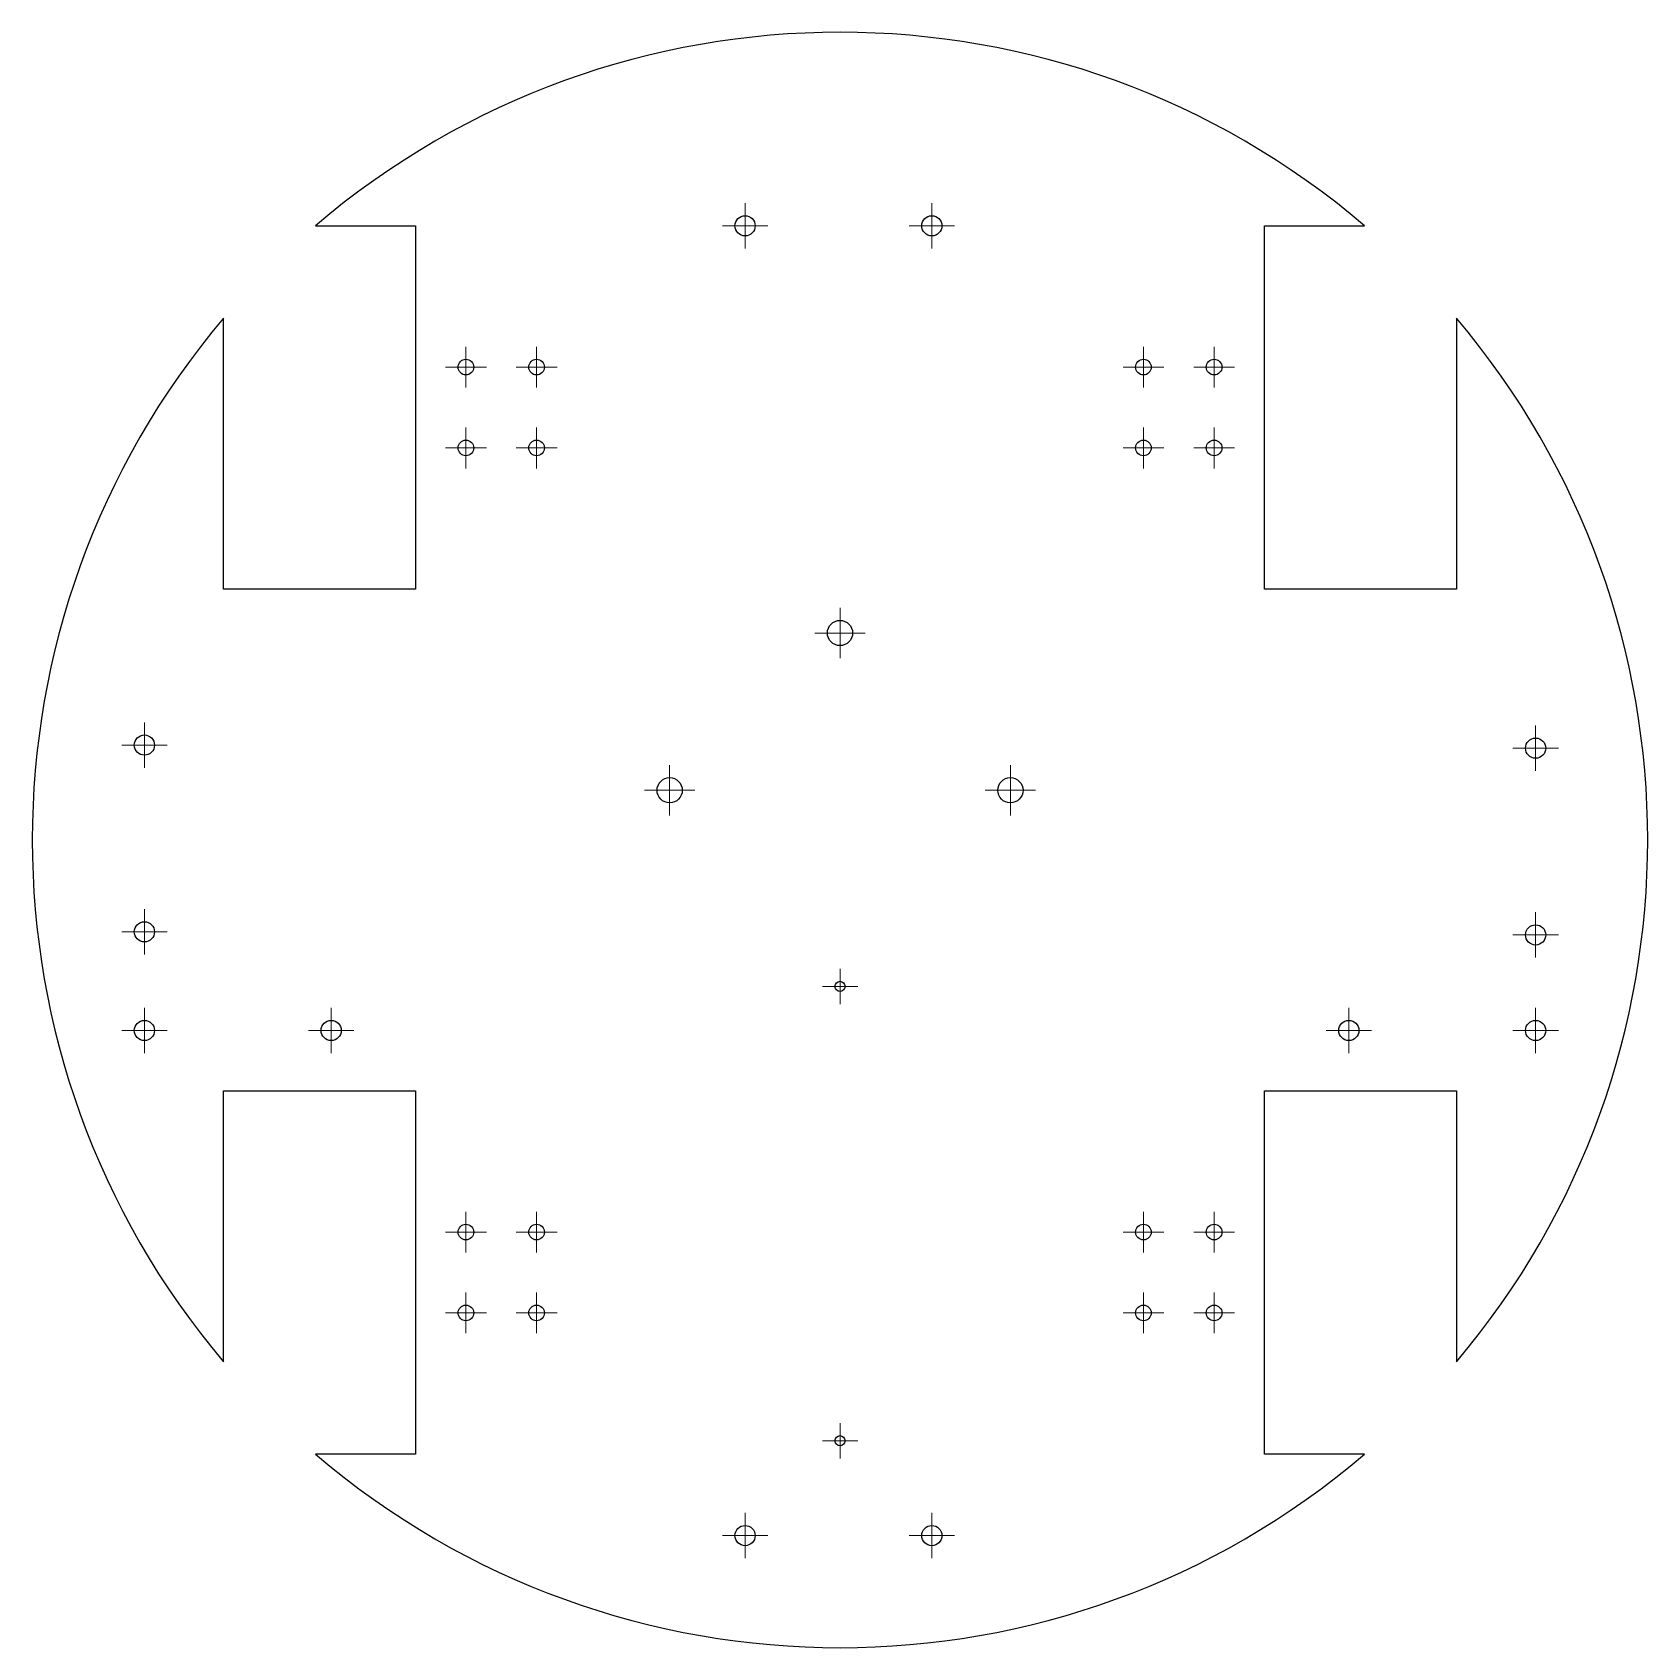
# Model space of a CAD drawing. Header units: millimetres. Extents: x -46 to 274, y -47 to 273.
import ezdxf

# ---------------------------------------------------------------- set-up
doc = ezdxf.new("R2010")
doc.units = ezdxf.units.MM

# ---------------------------------------------------------------- blocks, each defined once
blk = doc.blocks.new('SW_CENTERMARKSYMBOL_0')
at = {"color": 0, "linetype": 'Continuous', "lineweight": 0}
for p, q in [((0, 2.5), (0, 4.5)), ((-2.5, 0), (-4.5, 0)), ((0, 0), (-2.5, 0)), ((0, 0), (0, 2.5)), ((0, 0), (0, -2.5)), ((0, 0), (2.5, 0)), ((2.5, 0), (4.5, 0)), ((0, -2.5), (0, -4.5))]:
    blk.add_line(p, q, dxfattribs=at)
blk = doc.blocks.new('SW_CENTERMARKSYMBOL_1')
at = {"color": 0, "linetype": 'Continuous', "lineweight": 0}
for p, q in [((0, 2.5), (0, 4.5)), ((-2.5, 0), (-4.5, 0)), ((0, 0), (-2.5, 0)), ((0, 0), (0, 2.5)), ((0, 0), (0, -2.5)), ((0, 0), (2.5, 0)), ((2.5, 0), (4.5, 0)), ((0, -2.5), (0, -4.5))]:
    blk.add_line(p, q, dxfattribs=at)
blk = doc.blocks.new('SW_CENTERMARKSYMBOL_2')
at = {"color": 0, "linetype": 'Continuous', "lineweight": 0}
for p, q in [((0, 2.5), (0, 4.5)), ((-2.5, 0), (-4.5, 0)), ((0, 0), (-2.5, 0)), ((0, 0), (0, 2.5)), ((0, 0), (0, -2.5)), ((0, 0), (2.5, 0)), ((2.5, 0), (4.5, 0)), ((0, -2.5), (0, -4.5))]:
    blk.add_line(p, q, dxfattribs=at)
blk = doc.blocks.new('SW_CENTERMARKSYMBOL_3')
at = {"color": 0, "linetype": 'Continuous', "lineweight": 0}
for p, q in [((0, 2.5), (0, 4.5)), ((-2.5, 0), (-4.5, 0)), ((0, 0), (-2.5, 0)), ((0, 0), (0, 2.5)), ((0, 0), (0, -2.5)), ((0, 0), (2.5, 0)), ((2.5, 0), (4.5, 0)), ((0, -2.5), (0, -4.5))]:
    blk.add_line(p, q, dxfattribs=at)
blk = doc.blocks.new('SW_CENTERMARKSYMBOL_4')
at = {"color": 0, "linetype": 'Continuous', "lineweight": 0}
for p, q in [((0, 2.5), (0, 4.5)), ((-2.5, 0), (-4.5, 0)), ((0, 0), (-2.5, 0)), ((0, 0), (0, 2.5)), ((0, 0), (0, -2.5)), ((0, 0), (2.5, 0)), ((2.5, 0), (4.5, 0)), ((0, -2.5), (0, -4.5))]:
    blk.add_line(p, q, dxfattribs=at)
blk = doc.blocks.new('SW_CENTERMARKSYMBOL_5')
at = {"color": 0, "linetype": 'Continuous', "lineweight": 0}
for p, q in [((0, 2.5), (0, 4.5)), ((-2.5, 0), (-4.5, 0)), ((0, 0), (-2.5, 0)), ((0, 0), (0, 2.5)), ((0, 0), (0, -2.5)), ((0, 0), (2.5, 0)), ((2.5, 0), (4.5, 0)), ((0, -2.5), (0, -4.5))]:
    blk.add_line(p, q, dxfattribs=at)
blk = doc.blocks.new('SW_CENTERMARKSYMBOL_6')
at = {"color": 0, "linetype": 'Continuous', "lineweight": 0}
for p, q in [((0, 2.5), (0, 4.05)), ((-2.5, 0), (-4.05, 0)), ((0, 0), (-2.5, 0)), ((0, 0), (0, 2.5)), ((0, 0), (0, -2.5)), ((0, 0), (2.5, 0)), ((2.5, 0), (4.05, 0)), ((0, -2.5), (0, -4.05))]:
    blk.add_line(p, q, dxfattribs=at)
blk = doc.blocks.new('SW_CENTERMARKSYMBOL_7')
at = {"color": 0, "linetype": 'Continuous', "lineweight": 0}
for p, q in [((0, 2.5), (0, 4.05)), ((-2.5, 0), (-4.05, 0)), ((0, 0), (-2.5, 0)), ((0, 0), (0, 2.5)), ((0, 0), (0, -2.5)), ((0, 0), (2.5, 0)), ((2.5, 0), (4.05, 0)), ((0, -2.5), (0, -4.05))]:
    blk.add_line(p, q, dxfattribs=at)
blk = doc.blocks.new('SW_CENTERMARKSYMBOL_8')
at = {"color": 0, "linetype": 'Continuous', "lineweight": 0}
for p, q in [((0, 2.5), (0, 4.05)), ((-2.5, 0), (-4.05, 0)), ((0, 0), (-2.5, 0)), ((0, 0), (0, 2.5)), ((0, 0), (0, -2.5)), ((0, 0), (2.5, 0)), ((2.5, 0), (4.05, 0)), ((0, -2.5), (0, -4.05))]:
    blk.add_line(p, q, dxfattribs=at)
blk = doc.blocks.new('SW_CENTERMARKSYMBOL_9')
at = {"color": 0, "linetype": 'Continuous', "lineweight": 0}
for p, q in [((0, 2.5), (0, 4.05)), ((-2.5, 0), (-4.05, 0)), ((0, 0), (-2.5, 0)), ((0, 0), (0, 2.5)), ((0, 0), (0, -2.5)), ((0, 0), (2.5, 0)), ((2.5, 0), (4.05, 0)), ((0, -2.5), (0, -4.05))]:
    blk.add_line(p, q, dxfattribs=at)
blk = doc.blocks.new('SW_CENTERMARKSYMBOL_10')
at = {"color": 0, "linetype": 'Continuous', "lineweight": 0}
for p, q in [((0, 2.5), (0, 4.05)), ((-2.5, 0), (-4.05, 0)), ((0, 0), (-2.5, 0)), ((0, 0), (0, 2.5)), ((0, 0), (0, -2.5)), ((0, 0), (2.5, 0)), ((2.5, 0), (4.05, 0)), ((0, -2.5), (0, -4.05))]:
    blk.add_line(p, q, dxfattribs=at)
blk = doc.blocks.new('SW_CENTERMARKSYMBOL_11')
at = {"color": 0, "linetype": 'Continuous', "lineweight": 0}
for p, q in [((0, 2.5), (0, 4.05)), ((-2.5, 0), (-4.05, 0)), ((0, 0), (-2.5, 0)), ((0, 0), (0, 2.5)), ((0, 0), (0, -2.5)), ((0, 0), (2.5, 0)), ((2.5, 0), (4.05, 0)), ((0, -2.5), (0, -4.05))]:
    blk.add_line(p, q, dxfattribs=at)
blk = doc.blocks.new('SW_CENTERMARKSYMBOL_12')
at = {"color": 0, "linetype": 'Continuous', "lineweight": 0}
for p, q in [((0, 2.5), (0, 4.05)), ((-2.5, 0), (-4.05, 0)), ((0, 0), (-2.5, 0)), ((0, 0), (0, 2.5)), ((0, 0), (0, -2.5)), ((0, 0), (2.5, 0)), ((2.5, 0), (4.05, 0)), ((0, -2.5), (0, -4.05))]:
    blk.add_line(p, q, dxfattribs=at)
blk = doc.blocks.new('SW_CENTERMARKSYMBOL_13')
at = {"color": 0, "linetype": 'Continuous', "lineweight": 0}
for p, q in [((0, 2.5), (0, 4.05)), ((-2.5, 0), (-4.05, 0)), ((0, 0), (-2.5, 0)), ((0, 0), (0, 2.5)), ((0, 0), (0, -2.5)), ((0, 0), (2.5, 0)), ((2.5, 0), (4.05, 0)), ((0, -2.5), (0, -4.05))]:
    blk.add_line(p, q, dxfattribs=at)
blk = doc.blocks.new('SW_CENTERMARKSYMBOL_14')
at = {"color": 0, "linetype": 'Continuous', "lineweight": 0}
for p, q in [((0, 2.5), (0, 4.05)), ((-2.5, 0), (-4.05, 0)), ((0, 0), (-2.5, 0)), ((0, 0), (0, 2.5)), ((0, 0), (0, -2.5)), ((0, 0), (2.5, 0)), ((2.5, 0), (4.05, 0)), ((0, -2.5), (0, -4.05))]:
    blk.add_line(p, q, dxfattribs=at)
blk = doc.blocks.new('SW_CENTERMARKSYMBOL_15')
at = {"color": 0, "linetype": 'Continuous', "lineweight": 0}
for p, q in [((0, 2.5), (0, 4.05)), ((-2.5, 0), (-4.05, 0)), ((0, 0), (-2.5, 0)), ((0, 0), (0, 2.5)), ((0, 0), (0, -2.5)), ((0, 0), (2.5, 0)), ((2.5, 0), (4.05, 0)), ((0, -2.5), (0, -4.05))]:
    blk.add_line(p, q, dxfattribs=at)
blk = doc.blocks.new('SW_CENTERMARKSYMBOL_16')
at = {"color": 0, "linetype": 'Continuous', "lineweight": 0}
for p, q in [((0, 2.5), (0, 4.05)), ((-2.5, 0), (-4.05, 0)), ((0, 0), (-2.5, 0)), ((0, 0), (0, 2.5)), ((0, 0), (0, -2.5)), ((0, 0), (2.5, 0)), ((2.5, 0), (4.05, 0)), ((0, -2.5), (0, -4.05))]:
    blk.add_line(p, q, dxfattribs=at)
blk = doc.blocks.new('SW_CENTERMARKSYMBOL_17')
at = {"color": 0, "linetype": 'Continuous', "lineweight": 0}
for p, q in [((0, 2.5), (0, 4.05)), ((-2.5, 0), (-4.05, 0)), ((0, 0), (-2.5, 0)), ((0, 0), (0, 2.5)), ((0, 0), (0, -2.5)), ((0, 0), (2.5, 0)), ((2.5, 0), (4.05, 0)), ((0, -2.5), (0, -4.05))]:
    blk.add_line(p, q, dxfattribs=at)
blk = doc.blocks.new('SW_CENTERMARKSYMBOL_18')
at = {"color": 0, "linetype": 'Continuous', "lineweight": 0}
for p, q in [((0, 2.5), (0, 4.05)), ((-2.5, 0), (-4.05, 0)), ((0, 0), (-2.5, 0)), ((0, 0), (0, 2.5)), ((0, 0), (0, -2.5)), ((0, 0), (2.5, 0)), ((2.5, 0), (4.05, 0)), ((0, -2.5), (0, -4.05))]:
    blk.add_line(p, q, dxfattribs=at)
blk = doc.blocks.new('SW_CENTERMARKSYMBOL_19')
at = {"color": 0, "linetype": 'Continuous', "lineweight": 0}
for p, q in [((0, 2.5), (0, 4.05)), ((-2.5, 0), (-4.05, 0)), ((0, 0), (-2.5, 0)), ((0, 0), (0, 2.5)), ((0, 0), (0, -2.5)), ((0, 0), (2.5, 0)), ((2.5, 0), (4.05, 0)), ((0, -2.5), (0, -4.05))]:
    blk.add_line(p, q, dxfattribs=at)
blk = doc.blocks.new('SW_CENTERMARKSYMBOL_20')
at = {"color": 0, "linetype": 'Continuous', "lineweight": 0}
for p, q in [((0, 2.5), (0, 4.05)), ((-2.5, 0), (-4.05, 0)), ((0, 0), (-2.5, 0)), ((0, 0), (0, 2.5)), ((0, 0), (0, -2.5)), ((0, 0), (2.5, 0)), ((2.5, 0), (4.05, 0)), ((0, -2.5), (0, -4.05))]:
    blk.add_line(p, q, dxfattribs=at)
blk = doc.blocks.new('SW_CENTERMARKSYMBOL_21')
at = {"color": 0, "linetype": 'Continuous', "lineweight": 0}
for p, q in [((0, 2.5), (0, 3.5)), ((-2.5, 0), (-3.5, 0)), ((0, 0), (-2.5, 0)), ((0, 0), (0, 2.5)), ((0, 0), (0, -2.5)), ((0, 0), (2.5, 0)), ((2.5, 0), (3.5, 0)), ((0, -2.5), (0, -3.5))]:
    blk.add_line(p, q, dxfattribs=at)
blk = doc.blocks.new('SW_CENTERMARKSYMBOL_22')
at = {"color": 0, "linetype": 'Continuous', "lineweight": 0}
for p, q in [((0, 2.5), (0, 3.5)), ((-2.5, 0), (-3.5, 0)), ((0, 0), (-2.5, 0)), ((0, 0), (0, 2.5)), ((0, 0), (0, -2.5)), ((0, 0), (2.5, 0)), ((2.5, 0), (3.5, 0)), ((0, -2.5), (0, -3.5))]:
    blk.add_line(p, q, dxfattribs=at)
blk = doc.blocks.new('SW_CENTERMARKSYMBOL_23')
at = {"color": 0, "linetype": 'Continuous', "lineweight": 0}
for p, q in [((0, 2.5), (0, 5)), ((-2.5, 0), (-5, 0)), ((0, 0), (-2.5, 0)), ((0, 0), (0, 2.5)), ((0, 0), (0, -2.5)), ((0, 0), (2.5, 0)), ((2.5, 0), (5, 0)), ((0, -2.5), (0, -5))]:
    blk.add_line(p, q, dxfattribs=at)
blk = doc.blocks.new('SW_CENTERMARKSYMBOL_24')
at = {"color": 0, "linetype": 'Continuous', "lineweight": 0}
for p, q in [((0, 2.5), (0, 5)), ((-2.5, 0), (-5, 0)), ((0, 0), (-2.5, 0)), ((0, 0), (0, 2.5)), ((0, 0), (0, -2.5)), ((0, 0), (2.5, 0)), ((2.5, 0), (5, 0)), ((0, -2.5), (0, -5))]:
    blk.add_line(p, q, dxfattribs=at)
blk = doc.blocks.new('SW_CENTERMARKSYMBOL_25')
at = {"color": 0, "linetype": 'Continuous', "lineweight": 0}
for p, q in [((0, 2.5), (0, 5)), ((-2.5, 0), (-5, 0)), ((0, 0), (-2.5, 0)), ((0, 0), (0, 2.5)), ((0, 0), (0, -2.5)), ((0, 0), (2.5, 0)), ((2.5, 0), (5, 0)), ((0, -2.5), (0, -5))]:
    blk.add_line(p, q, dxfattribs=at)
blk = doc.blocks.new('SW_CENTERMARKSYMBOL_26')
at = {"color": 0, "linetype": 'Continuous', "lineweight": 0}
for p, q in [((0, 2.5), (0, 4.5)), ((-2.5, 0), (-4.5, 0)), ((0, 0), (-2.5, 0)), ((0, 0), (0, 2.5)), ((0, 0), (0, -2.5)), ((0, 0), (2.5, 0)), ((2.5, 0), (4.5, 0)), ((0, -2.5), (0, -4.5))]:
    blk.add_line(p, q, dxfattribs=at)
blk = doc.blocks.new('SW_CENTERMARKSYMBOL_27')
at = {"color": 0, "linetype": 'Continuous', "lineweight": 0}
for p, q in [((0, 2.5), (0, 4.5)), ((-2.5, 0), (-4.5, 0)), ((0, 0), (-2.5, 0)), ((0, 0), (0, 2.5)), ((0, 0), (0, -2.5)), ((0, 0), (2.5, 0)), ((2.5, 0), (4.5, 0)), ((0, -2.5), (0, -4.5))]:
    blk.add_line(p, q, dxfattribs=at)
blk = doc.blocks.new('SW_CENTERMARKSYMBOL_28')
at = {"color": 0, "linetype": 'Continuous', "lineweight": 0}
for p, q in [((0, 2.5), (0, 4.5)), ((-2.5, 0), (-4.5, 0)), ((0, 0), (-2.5, 0)), ((0, 0), (0, 2.5)), ((0, 0), (0, -2.5)), ((0, 0), (2.5, 0)), ((2.5, 0), (4.5, 0)), ((0, -2.5), (0, -4.5))]:
    blk.add_line(p, q, dxfattribs=at)
blk = doc.blocks.new('SW_CENTERMARKSYMBOL_29')
at = {"color": 0, "linetype": 'Continuous', "lineweight": 0}
for p, q in [((0, 2.5), (0, 4.5)), ((-2.5, 0), (-4.5, 0)), ((0, 0), (-2.5, 0)), ((0, 0), (0, 2.5)), ((0, 0), (0, -2.5)), ((0, 0), (2.5, 0)), ((2.5, 0), (4.5, 0)), ((0, -2.5), (0, -4.5))]:
    blk.add_line(p, q, dxfattribs=at)
blk = doc.blocks.new('SW_CENTERMARKSYMBOL_30')
at = {"color": 0, "linetype": 'Continuous', "lineweight": 0}
for p, q in [((0, 2.5), (0, 4.5)), ((-2.5, 0), (-4.5, 0)), ((0, 0), (-2.5, 0)), ((0, 0), (0, 2.5)), ((0, 0), (0, -2.5)), ((0, 0), (2.5, 0)), ((2.5, 0), (4.5, 0)), ((0, -2.5), (0, -4.5))]:
    blk.add_line(p, q, dxfattribs=at)
blk = doc.blocks.new('SW_CENTERMARKSYMBOL_31')
at = {"color": 0, "linetype": 'Continuous', "lineweight": 0}
for p, q in [((0, 2.5), (0, 4.5)), ((-2.5, 0), (-4.5, 0)), ((0, 0), (-2.5, 0)), ((0, 0), (0, 2.5)), ((0, 0), (0, -2.5)), ((0, 0), (2.5, 0)), ((2.5, 0), (4.5, 0)), ((0, -2.5), (0, -4.5))]:
    blk.add_line(p, q, dxfattribs=at)
blk = doc.blocks.new('SW_CENTERMARKSYMBOL_32')
at = {"color": 0, "linetype": 'Continuous', "lineweight": 0}
for p, q in [((0, 2.5), (0, 4.05)), ((-2.5, 0), (-4.05, 0)), ((0, 0), (-2.5, 0)), ((0, 0), (0, 2.5)), ((0, 0), (0, -2.5)), ((0, 0), (2.5, 0)), ((2.5, 0), (4.05, 0)), ((0, -2.5), (0, -4.05))]:
    blk.add_line(p, q, dxfattribs=at)

msp = doc.modelspace()

# ---------------------------------------------------------------- linework, layer by layer
at = {"color": 7, "linetype": 'Continuous', "lineweight": 25}
for p, q in [((9.72, 234.69), (29.51, 234.69)), ((29.51, 234.69), (29.51, 162.69)), ((197.73, 234.69), (217.52, 234.69)), ((197.73, 162.69), (197.73, 234.69)), ((-8.49, 162.69), (-8.49, 216.4)), ((235.73, 216.4), (235.73, 162.69)), ((29.51, 162.69), (-8.49, 162.69)), ((235.73, 162.69), (197.73, 162.69)), ((-8.49, 63.34), (29.51, 63.34)), ((-8.49, 9.63), (-8.49, 63.34)), ((29.51, 63.34), (29.51, -8.66)), ((197.73, 63.34), (235.73, 63.34)), ((197.73, -8.66), (197.73, 63.34)), ((235.73, 63.34), (235.73, 9.63)), ((29.51, -8.66), (9.72, -8.66)), ((217.52, -8.66), (197.73, -8.66))]:
    msp.add_line(p, q, dxfattribs=at)
for centre, radius in [((94.81, 234.69), 2), ((131.81, 234.69), 2), ((39.51, 206.69), 1.55), ((53.51, 206.69), 1.55), ((173.73, 206.69), 1.55), ((187.73, 206.69), 1.55), ((39.51, 190.69), 1.55), ((53.51, 190.69), 1.55), ((173.73, 190.69), 1.55), ((187.73, 190.69), 1.55), ((113.62, 154.02), 2.5), ((-24.18, 131.82), 2), ((251.42, 131.21), 2), ((79.87, 122.87), 2.5), ((147.37, 122.87), 2.5), ((-24.18, 94.82), 2), ((251.42, 94.21), 2), ((113.62, 84.02), 1), ((-24.18, 75.28), 2), ((12.82, 75.29), 2), ((214.42, 75.29), 2), ((251.42, 75.28), 2), ((39.51, 35.34), 1.55), ((53.51, 35.34), 1.55), ((173.73, 35.34), 1.55), ((187.73, 35.34), 1.55), ((39.51, 19.34), 1.55), ((53.51, 19.34), 1.55), ((173.73, 19.34), 1.55), ((187.73, 19.34), 1.55), ((113.62, -5.98), 1), ((94.81, -24.78), 2), ((131.81, -24.78), 2)]:
    msp.add_circle(centre, radius, dxfattribs=at)
for start, end in [(49.5054, 130.4946), (139.7472, 220.2528), (319.7472, 40.2528), (229.5054, 310.4946)]:
    msp.add_arc((113.62, 113.02), 160, start, end, dxfattribs=at)

# ---------------------------------------------------------------- block references
at = {"color": 7, "linetype": 'Continuous', "lineweight": 0}
for name, p in [('SW_CENTERMARKSYMBOL_30', (94.81, 234.69)), ('SW_CENTERMARKSYMBOL_31', (131.81, 234.69)), ('SW_CENTERMARKSYMBOL_19', (39.51, 206.69)), ('SW_CENTERMARKSYMBOL_17', (53.51, 206.69)), ('SW_CENTERMARKSYMBOL_32', (173.73, 206.69)), ('SW_CENTERMARKSYMBOL_12', (187.73, 206.69)), ('SW_CENTERMARKSYMBOL_20', (39.51, 190.69)), ('SW_CENTERMARKSYMBOL_18', (53.51, 190.69)), ('SW_CENTERMARKSYMBOL_13', (173.73, 190.69)), ('SW_CENTERMARKSYMBOL_11', (187.73, 190.69)), ('SW_CENTERMARKSYMBOL_25', (113.62, 154.02)), ('SW_CENTERMARKSYMBOL_5', (-24.18, 131.82)), ('SW_CENTERMARKSYMBOL_0', (251.42, 131.21)), ('SW_CENTERMARKSYMBOL_23', (79.87, 122.87)), ('SW_CENTERMARKSYMBOL_24', (147.37, 122.87)), ('SW_CENTERMARKSYMBOL_4', (-24.18, 94.82)), ('SW_CENTERMARKSYMBOL_1', (251.42, 94.21)), ('SW_CENTERMARKSYMBOL_22', (113.62, 84.02)), ('SW_CENTERMARKSYMBOL_28', (-24.18, 75.28)), ('SW_CENTERMARKSYMBOL_29', (12.82, 75.29)), ('SW_CENTERMARKSYMBOL_26', (214.42, 75.29)), ('SW_CENTERMARKSYMBOL_27', (251.42, 75.28)), ('SW_CENTERMARKSYMBOL_10', (39.51, 35.34)), ('SW_CENTERMARKSYMBOL_15', (53.51, 35.34)), ('SW_CENTERMARKSYMBOL_7', (173.73, 35.34)), ('SW_CENTERMARKSYMBOL_9', (187.73, 35.34)), ('SW_CENTERMARKSYMBOL_14', (39.51, 19.34)), ('SW_CENTERMARKSYMBOL_16', (53.51, 19.34)), ('SW_CENTERMARKSYMBOL_6', (173.73, 19.34)), ('SW_CENTERMARKSYMBOL_8', (187.73, 19.34)), ('SW_CENTERMARKSYMBOL_21', (113.62, -5.98)), ('SW_CENTERMARKSYMBOL_3', (94.81, -24.78)), ('SW_CENTERMARKSYMBOL_2', (131.81, -24.78))]:
    msp.add_blockref(name, p, dxfattribs=at)

doc.saveas('drawing.dxf')
